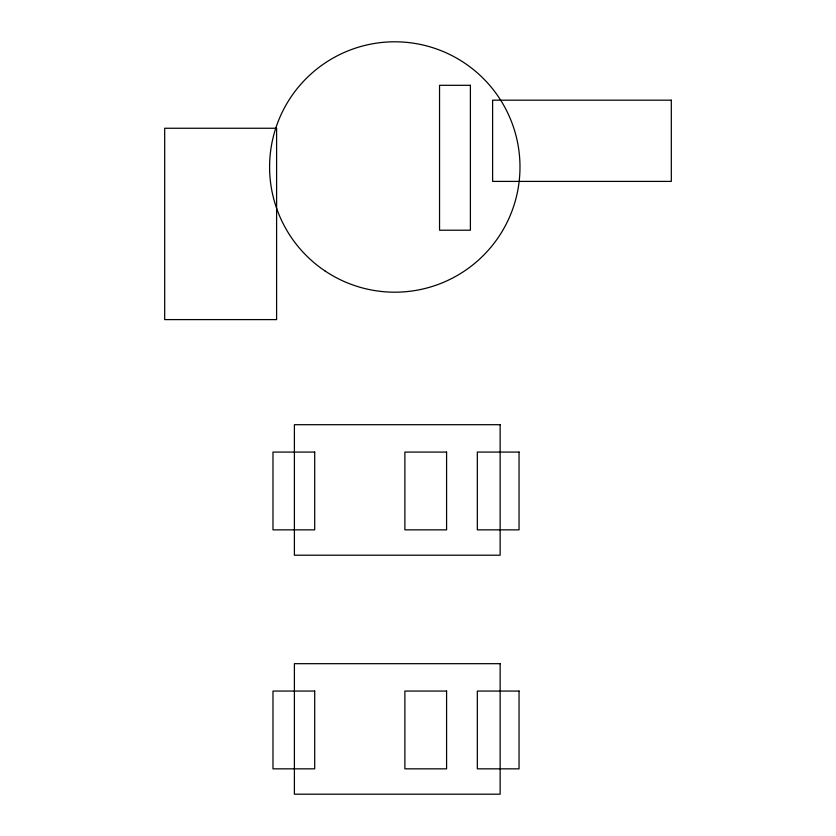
<?xml version="1.0" encoding="UTF-8"?>
<svg xmlns="http://www.w3.org/2000/svg" width="836" height="836" viewBox="0 0 836 836"><rect width="100%" height="100%" fill="white"/><g stroke="black" fill="none" stroke-linecap="round" stroke-linejoin="round"><path stroke-width="1.25" d="M470.396 85.303L439.548 85.303L439.548 230.213L470.396 230.213L470.396 85.303M671.318 100.174L492.613 100.174L492.613 181.402L671.318 181.402L671.318 100.174M276.601 128.253L164.682 128.253L164.682 319.603L276.601 319.603L276.601 128.253M500.137 424.698L294.397 424.698L294.397 555.208L500.137 555.208L500.137 424.698M314.702 452.077L272.985 452.077L272.985 529.857L314.702 529.857L314.702 452.077M446.591 452.077L404.875 452.077L404.875 529.857L446.591 529.857L446.591 452.077M519.041 452.077L477.325 452.077L477.325 529.857L519.041 529.857L519.041 452.077M500.137 663.679L294.397 663.679L294.397 794.2L500.137 794.2L500.137 663.679M314.702 691.058L272.985 691.058L272.985 768.838L314.702 768.838L314.702 691.058M446.591 691.058L404.875 691.058L404.875 768.838L446.591 768.838L446.591 691.058M519.041 691.058L477.325 691.058L477.325 768.838L519.041 768.838L519.041 691.058M325.026 270.948A125.191 125.191 0 0 0 519.699 175.435A125.191 125.191 0 0 0 339.646 54.601A125.191 125.191 0 0 0 325.026 270.948"/></g></svg>
